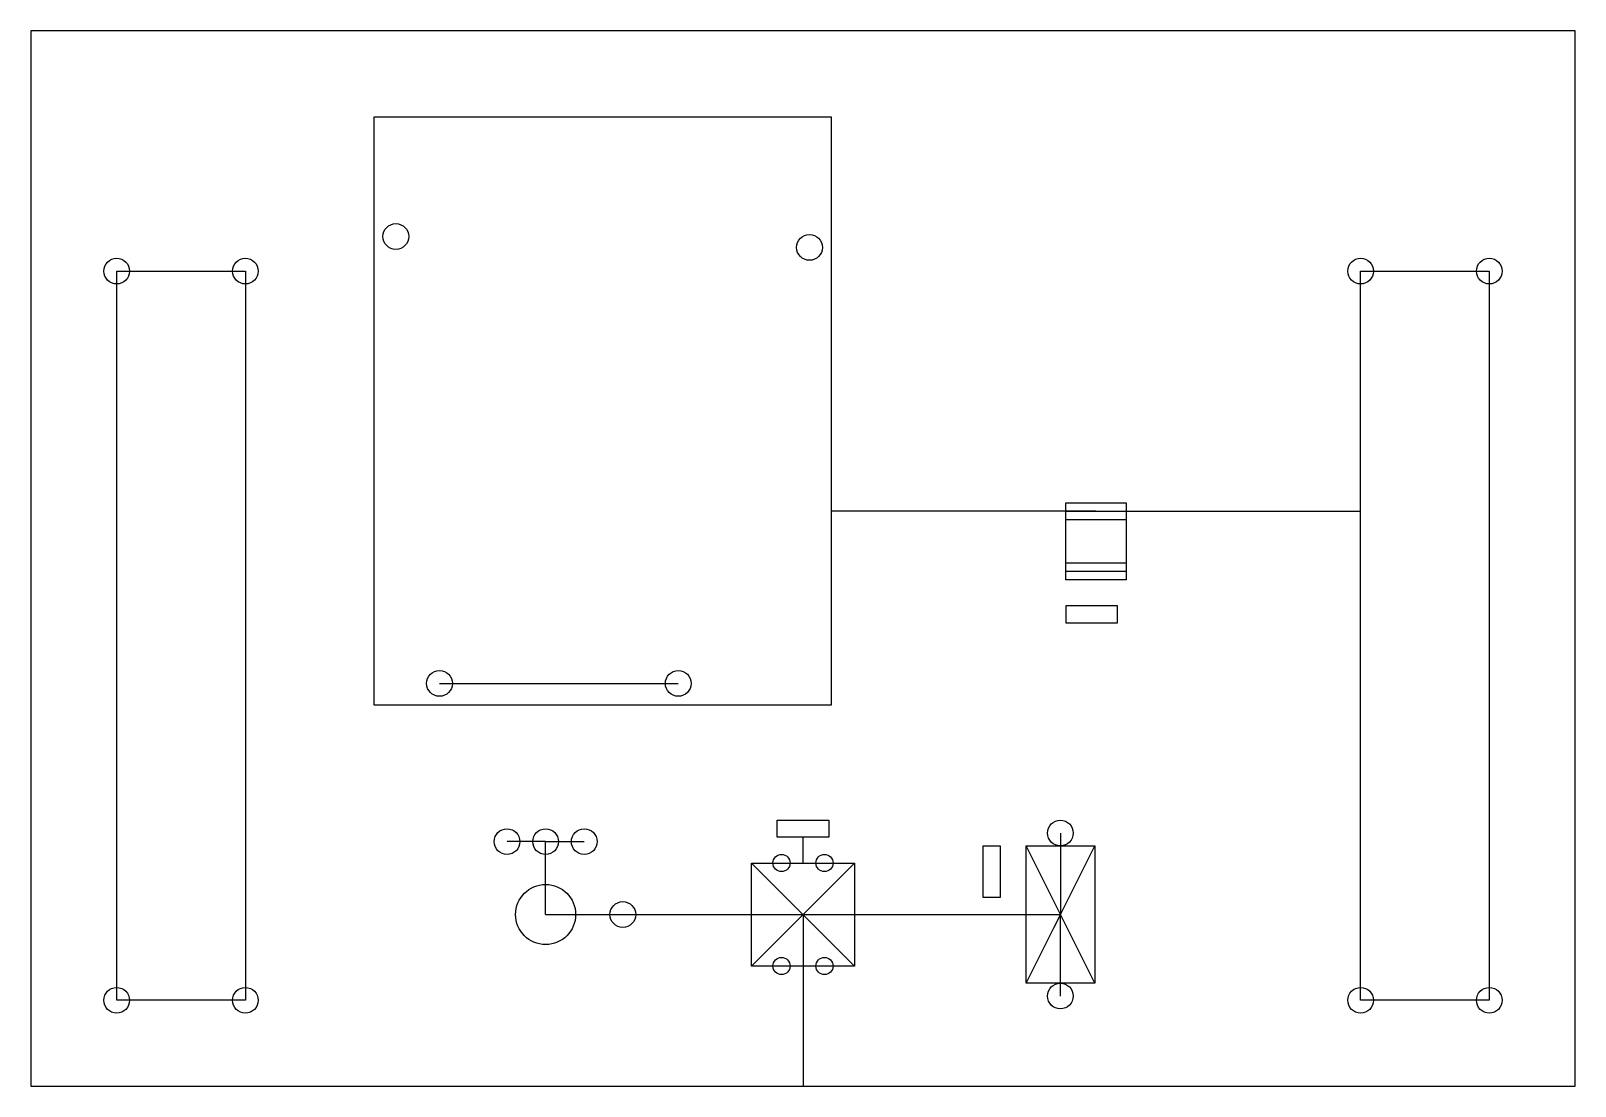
# Model space of a CAD drawing. Header units: millimetres. Extents: x 0 to 180, y 0 to 123.
import ezdxf

# ---------------------------------------------------------------- set-up
doc = ezdxf.new("R2010")
doc.units = ezdxf.units.MM
doc.layers.get('0').update_dxf_attribs({"linetype": 'CONTINUOUS'})

msp = doc.modelspace()

# ---------------------------------------------------------------- linework, layer by layer
for p, q in [((124.15, 67), (93.3, 67)), ((124.15, 67), (155, 67)), ((47.63, 46.94), (75.46, 46.94)), ((90, 26), (90, 29)), ((120, 29.5), (120, 20)), ((60, 28.5), (55.5, 28.5)), ((60, 28.5), (64.5, 28.5)), ((60, 20), (60, 28.5)), ((124, 12), (116, 28)), ((116, 12), (124, 28)), ((96, 14), (84, 26)), ((84, 14), (96, 26)), ((60, 20), (69, 20)), ((60, 20), (90, 20)), ((90, 20), (90, 0)), ((90, 20), (120, 20)), ((120, 20), (119.25, 18.5)), ((120, 10.5), (120, 20))]:
    msp.add_line(p, q)
for points in [[(0, 0), (180, 0), (180, 123), (0, 123)], [(40, 113), (93.3, 113), (93.3, 44.4), (40, 44.4)], [(10, 95), (25, 95), (25, 10), (10, 10)], [(170, 10), (155, 10), (155, 95), (170, 95)], [(120.65, 68), (127.65, 68), (127.65, 66), (120.65, 66)], [(120.65, 67), (127.65, 67), (127.65, 60), (120.65, 60)], [(120.65, 61), (127.65, 61), (127.65, 59), (120.65, 59)], [(120.65, 54), (126.65, 54), (126.65, 56), (120.65, 56)], [(87, 31), (93, 31), (93, 29), (87, 29)], [(111, 28), (113, 28), (113, 22), (111, 22)], [(124, 12), (116, 12), (116, 28), (124, 28)], [(96, 14), (84, 14), (84, 26), (96, 26)]]:
    msp.add_lwpolyline(points, close=True)
for centre, radius in [((42.54, 99.03), 1.5), ((90.76, 97.76), 1.5), ((10, 95), 1.5), ((25, 95), 1.5), ((155, 95), 1.5), ((170, 95), 1.5), ((47.63, 46.94), 1.5), ((75.46, 46.94), 1.5), ((120, 29.5), 1.5), ((55.5, 28.5), 1.5), ((60, 28.5), 1.5), ((64.5, 28.5), 1.5), ((87.5, 26), 1), ((92.5, 26), 1), ((60, 20), 3.5), ((69, 20), 1.5), ((87.5, 14), 1), ((92.5, 14), 1), ((10, 10), 1.5), ((25, 10), 1.5), ((120, 10.5), 1.5), ((155, 10), 1.5), ((170, 10), 1.5)]:
    msp.add_circle(centre, radius)

doc.saveas('drawing.dxf')
